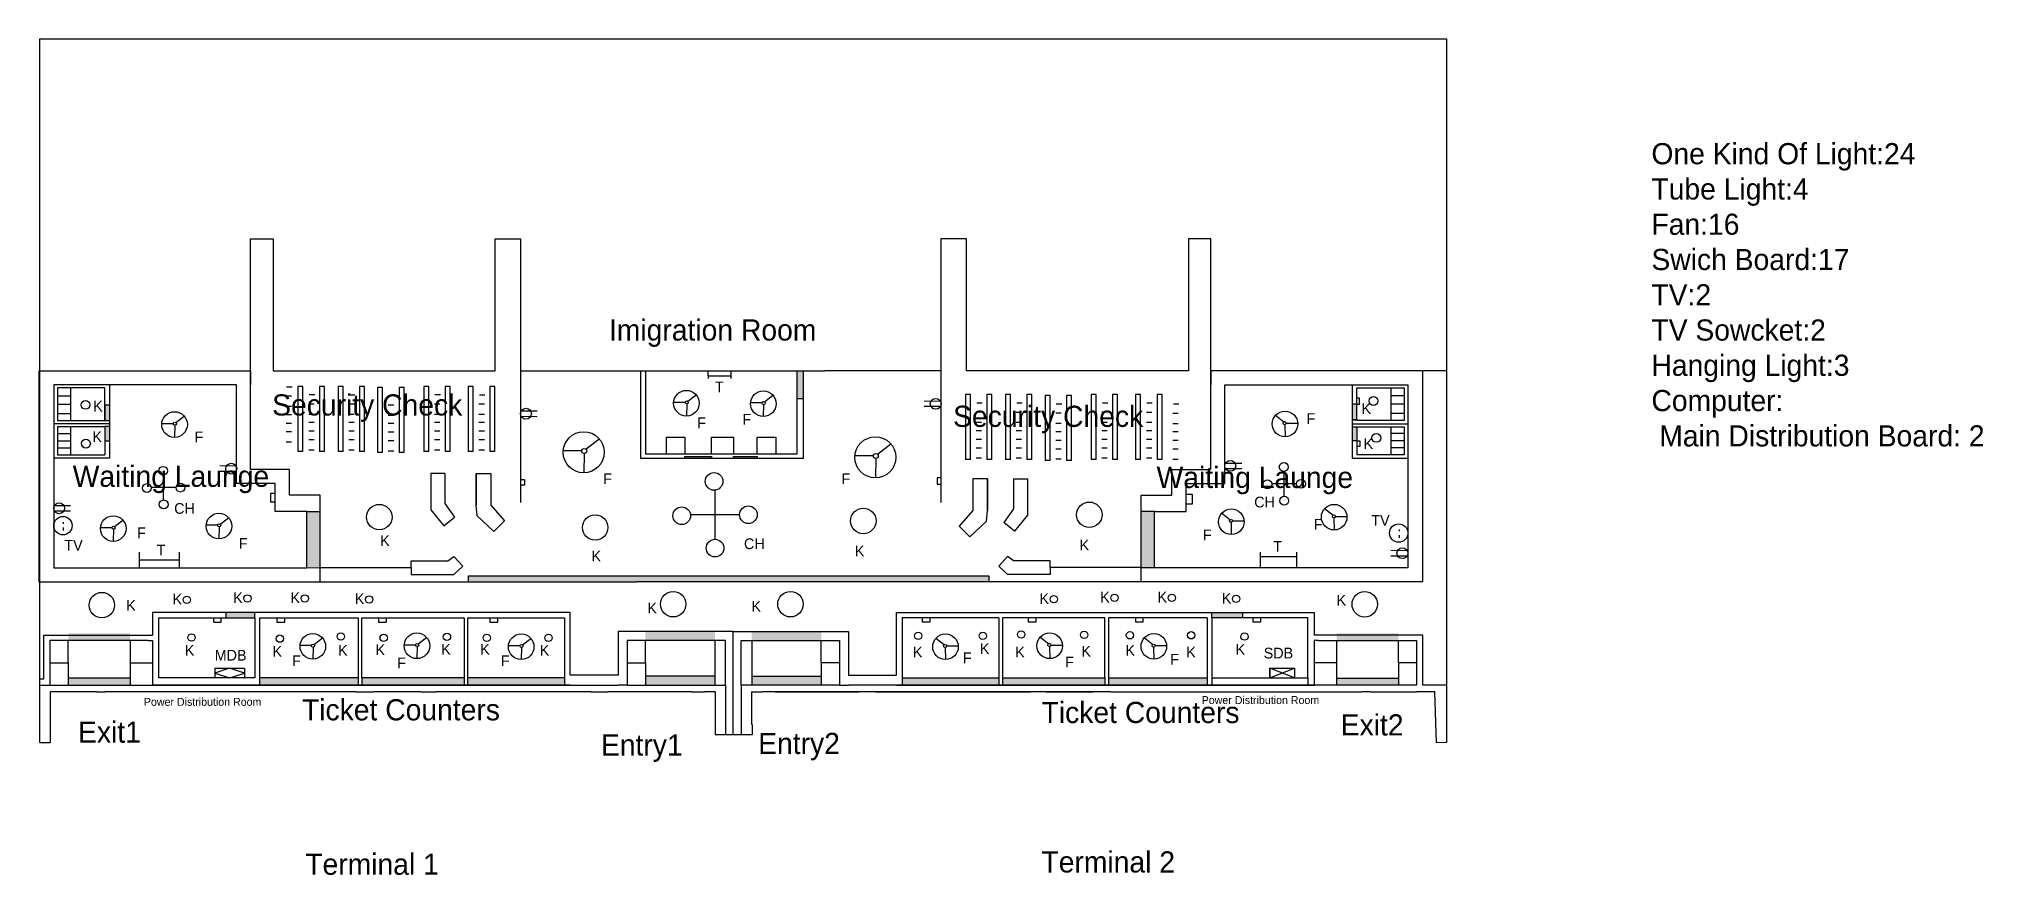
# Model space of a CAD drawing. Header units: inches. Extents: x -76 to 200, y -78 to 41.
import ezdxf

# ---------------------------------------------------------------- set-up
doc = ezdxf.new("R2010")
doc.units = ezdxf.units.IN
doc.header["$MEASUREMENT"] = 0

msp = doc.modelspace()

# ---------------------------------------------------------------- hatches: boundary and pattern name
h = msp.add_hatch(color=256)
h.set_gradient(color1=(183, 194, 61), one_color=1, tint=1)
h.paths.add_polyline_path([(19.33, -18.8), (19.33, -18.54), (15.53, -18.54), (15.53, -18.8)])
h.paths.add_polyline_path([(25.82, -18.8), (25.82, -18.55), (22.45, -18.55), (22.44, -18.8)])
h.paths.add_polyline_path([(31.52, -10.3), (32.38, -10.3), (32.38, -6.37), (31.52, -6.37)])
h = msp.add_hatch(color=256)
h.set_gradient(color1=(165, 186, 69), one_color=1, tint=1)
h.paths.add_polyline_path([(-66.95, -13.44), (-66.29, -13.44), (-66.29, -11.27), (-66.95, -11.27)])
h.paths.add_polyline_path([(-66.95, -16.32), (-66.29, -16.32), (-66.29, -16.13), (-66.29, -14.31), (-66.95, -14.31)])
h = msp.add_hatch(color=256)
h.set_gradient(color1=(165, 186, 69), one_color=1, tint=1)
h.paths.add_polyline_path([(110.41, -13.36), (111.06, -13.36), (111.06, -11.13), (110.41, -11.13)])
h.paths.add_polyline_path([(111.06, -14.33), (110.41, -14.33), (110.41, -16.13), (110.41, -16.32), (111.06, -16.32)])
h = msp.add_hatch(color=256)
h.set_gradient(color1=(165, 186, 69), one_color=1, tint=1)
h.paths.add_polyline_path([(-36.32, -26.37), (-38.21, -26.37), (-38.21, -34.37), (-36.32, -34.31)])
h = msp.add_hatch(color=256)
h.set_gradient(color1=(165, 186, 69), one_color=1, tint=1)
h.paths.add_polyline_path([(80.43, -34.37), (82.32, -34.37), (82.32, -26.37), (80.43, -26.37)])
h = msp.add_hatch(color=256)
h.set_gradient(color1=(165, 186, 69), one_color=1, tint=1)
h.paths.add_polyline_path([(-15.22, -35.5), (-15.22, -36.37), (8.68, -36.37), (35.43, -36.37), (58.76, -36.37), (58.76, -35.5)])
h = msp.add_hatch(color=256)
h.set_gradient(color1=(183, 194, 61), one_color=1, tint=1)
h.paths.add_polyline_path([(-49.74, -40.71), (-49.74, -41.48), (-45.6, -41.48), (-45.6, -40.71)])
h = msp.add_hatch(color=256)
h.set_gradient(color1=(183, 194, 61), one_color=1, tint=1)
h.paths.add_polyline_path([(94.81, -41.48), (94.81, -40.71), (90.45, -40.71), (90.45, -41.48)])
h = msp.add_hatch(color=256)
h.set_gradient(color1=(214, 223, 32), one_color=1, tint=1)
h.paths.add_polyline_path([(-72.15, -44.7), (-72.15, -43.98), (-72.15, -43.69), (-63.36, -43.69), (-63.36, -44.7)])
h = msp.add_hatch(color=256)
h.set_gradient(color1=(214, 223, 32), one_color=1, tint=1)
h.paths.add_polyline_path([(19.81, -43.4), (19.81, -44.7), (9.93, -44.7), (9.93, -43.98), (9.93, -43.4)])
h = msp.add_hatch(color=256)
h.set_gradient(color1=(214, 223, 32), one_color=1, tint=1)
h.paths.add_polyline_path([(25.04, -43.4), (25.04, -44.7), (34.92, -44.7), (34.92, -43.98), (34.92, -43.4)])
h = msp.add_hatch(color=256)
h.set_gradient(color1=(214, 223, 32), one_color=1, tint=1)
h.paths.add_polyline_path([(117, -44.7), (117, -43.98), (117, -43.69), (108.21, -43.69), (108.21, -44.7)])
h = msp.add_hatch(color=256)
h.set_gradient(color1=(214, 223, 32), one_color=1, tint=1)
h.paths.add_polyline_path([(9.93, -49.76), (9.93, -50.34), (9.93, -51.06), (19.81, -51.06), (19.81, -49.76)])
h = msp.add_hatch(color=256)
h.set_gradient(color1=(214, 223, 32), one_color=1, tint=1)
h.paths.add_polyline_path([(25.04, -49.76), (25.04, -51.06), (34.92, -51.06), (34.92, -50.34), (34.92, -49.76)])
h = msp.add_hatch(color=256)
h.set_gradient(color1=(214, 223, 32), one_color=1, tint=1)
h.paths.add_polyline_path([(-63.36, -51.06), (-63.36, -50.05), (-72.15, -50.05), (-72.15, -50.34), (-72.15, -51.06)])
h = msp.add_hatch(color=256)
h.set_gradient(color1=(214, 223, 32), one_color=1, tint=1)
h.paths.add_polyline_path([(-44.95, -50.01), (-44.95, -51.06), (-30.9, -51.06), (-30.9, -50.01)])
h = msp.add_hatch(color=256)
h.set_gradient(color1=(214, 223, 32), one_color=1, tint=1)
h.paths.add_polyline_path([(-30.41, -50.01), (-30.41, -51.06), (-15.86, -51.06), (-15.86, -50.01)])
h = msp.add_hatch(color=256)
h.set_gradient(color1=(214, 223, 32), one_color=1, tint=1)
h.paths.add_polyline_path([(-15.35, -50.01), (-15.35, -51.06), (-1.6, -51.06), (-1.6, -50.01)])
h = msp.add_hatch(color=256)
h.set_gradient(color1=(214, 223, 32), one_color=1, tint=1)
h.paths.add_polyline_path([(46.44, -50.01), (46.44, -51.06), (60.2, -51.06), (60.2, -50.01)])
h = msp.add_hatch(color=256)
h.set_gradient(color1=(214, 223, 32), one_color=1, tint=1)
h.paths.add_polyline_path([(60.71, -50.01), (60.71, -51.06), (75.26, -51.06), (75.26, -50.01)])
h = msp.add_hatch(color=256)
h.set_gradient(color1=(214, 223, 32), one_color=1, tint=1)
h.paths.add_polyline_path([(75.75, -50.01), (75.75, -51.06), (89.8, -51.06), (89.8, -50.01)])
h = msp.add_hatch(color=256)
h.set_gradient(color1=(214, 223, 32), one_color=1, tint=1)
h.paths.add_polyline_path([(117, -51.06), (117, -50.34), (117, -50.05), (108.21, -50.05), (108.21, -51.06)])

# ---------------------------------------------------------------- linework, layer by layer
for p, q in [((-76.19, 40.79), (123.81, 40.79)), ((-76.19, -59.21), (-76.19, 40.79)), ((123.81, 40.79), (123.81, -59.21)), ((-46.21, -2.95), (-46.21, 12.39)), ((-46.21, 12.39), (-43.01, 12.39)), ((-43.01, 12.39), (-43.01, -6.37)), ((-11.46, -6.37), (-11.46, 12.39)), ((-11.46, 12.39), (-7.83, 12.39)), ((-7.83, 12.39), (-7.83, -6.37)), ((55.57, 12.39), (51.95, 12.39)), ((51.95, 12.39), (51.95, -6.37)), ((55.57, -6.37), (55.57, 12.39)), ((90.32, 12.39), (87.13, 12.39)), ((87.13, 12.39), (87.13, -6.37)), ((90.32, -2.95), (90.32, 12.39)), ((-46.21, -20.41), (-46.21, -2.95)), ((90.32, -20.41), (90.32, -2.95)), ((-76.32, -6.37), (-46.21, -6.37)), ((-76.32, -6.37), (-76.32, -36.37)), ((-46.21, -6.37), (-46.21, -8.37)), ((-43.01, -6.37), (-11.46, -6.37)), ((-7.83, -6.37), (8.68, -6.37)), ((-7.83, -6.37), (-7.83, -25.08)), ((8.68, -6.37), (35.43, -6.37)), ((9.21, -6.37), (9.21, -18.8)), ((9.95, -6.37), (9.95, -18.18)), ((18.86, -6.37), (22.06, -6.37)), ((18.86, -7.07), (18.86, -6.37)), ((18.86, -6.37), (22.06, -6.37)), ((18.86, -7.07), (22.06, -7.07)), ((18.86, -7.07), (18.86, -7.07)), ((18.86, -7.07), (18.86, -7.45)), ((22.06, -7.07), (22.02, -7.07)), ((22.06, -6.37), (22.06, -7.07)), ((22.06, -7.07), (22.06, -7.17)), ((22.06, -7.17), (22.06, -7.45)), ((31.52, -18.18), (31.52, -6.37)), ((32.38, -18.8), (32.38, -6.37)), ((51.95, -6.37), (35.43, -6.37)), ((51.95, -6.37), (51.95, -25.08)), ((87.13, -6.37), (55.57, -6.37)), ((123.81, -6.37), (90.32, -6.37)), ((90.32, -6.37), (90.32, -8.37)), ((120.43, -6.37), (120.43, -36.37)), ((-48.21, -8.37), (-74.21, -8.37)), ((-74.21, -8.37), (-74.21, -34.37)), ((-66.95, -8.81), (-73.67, -8.81)), ((-73.67, -8.81), (-73.67, -13.44)), ((-73.67, -9.91), (-71.81, -9.91)), ((-71.81, -8.81), (-71.81, -13.44)), ((-66.95, -13.44), (-66.95, -8.81)), ((-66.29, -8.37), (-66.29, -16.13)), ((-48.21, -10.37), (-48.21, -8.37)), ((-48.21, -22.37), (-48.21, -10.37)), ((-40.39, -10), (-41.16, -10)), ((-40.32, -8.69), (-41.09, -8.69)), ((-37.1, -9.81), (-37.87, -9.81)), ((-31.4, -9.82), (-32.17, -9.82)), ((-25.78, -9.95), (-26.55, -9.95)), ((-19.23, -9.81), (-20, -9.81)), ((-12.9, -9.82), (-13.67, -9.82)), ((15.58, -10.87), (13.95, -10.87)), ((15.95, -10.71), (17.13, -9.79)), ((26.51, -10.94), (24.88, -10.94)), ((26.88, -10.78), (28.06, -9.86)), ((31.52, -10.3), (32.38, -10.3)), ((49.58, -10.64), (51.85, -10.67)), ((57.79, -10.97), (57.03, -10.97)), ((63.5, -10.97), (62.73, -10.97)), ((75.67, -10.97), (74.9, -10.97)), ((82, -10.97), (81.23, -10.97)), ((92.32, -8.37), (118.32, -8.37)), ((92.32, -10.37), (92.32, -8.37)), ((92.32, -22.37), (92.32, -10.37)), ((110.41, -8.37), (110.41, -16.13)), ((111.06, -8.81), (117.79, -8.81)), ((111.06, -13.44), (111.06, -8.81)), ((111.48, -10.24), (111.06, -10.24)), ((111.48, -11.13), (111.48, -10.24)), ((115.92, -8.81), (115.92, -13.44)), ((117.79, -9.91), (115.92, -9.91)), ((117.79, -8.81), (117.79, -13.44)), ((118.32, -8.37), (118.32, -34.37)), ((-73.67, -11.13), (-71.81, -11.13)), ((-73.67, -12.43), (-71.81, -12.43)), ((-73.67, -13.44), (-66.95, -13.44)), ((-66.29, -11.27), (-66.95, -11.27)), ((-66.95, -11.27), (-66.95, -13.44)), ((-66.95, -13.44), (-66.29, -13.44)), ((-66.29, -13.44), (-66.29, -14.31)), ((-56.84, -13.74), (-55.66, -12.81)), ((-40.39, -11.46), (-41.16, -11.46)), ((-40.39, -12.61), (-41.16, -12.61)), ((-37.18, -11.12), (-37.95, -11.12)), ((-37.18, -12.58), (-37.95, -12.58)), ((-37.18, -13.73), (-37.95, -13.73)), ((-31.48, -11.13), (-32.25, -11.13)), ((-31.48, -12.59), (-32.25, -12.59)), ((-31.48, -13.74), (-32.25, -13.74)), ((-25.86, -11.26), (-26.63, -11.26)), ((-25.86, -12.72), (-26.63, -12.72)), ((-19.3, -11.12), (-20.07, -11.12)), ((-19.3, -12.58), (-20.07, -12.58)), ((-19.3, -13.73), (-20.07, -13.73)), ((-12.97, -11.13), (-13.74, -11.13)), ((-12.97, -12.59), (-13.74, -12.59)), ((-12.97, -13.74), (-13.74, -13.74)), ((-7.72, -12.07), (-5.45, -12.07)), ((-5.45, -12.9), (-7.72, -12.87)), ((15.8, -11.08), (15.76, -12.8)), ((26.73, -11.16), (26.69, -12.87)), ((51.85, -11.47), (49.58, -11.47)), ((57.72, -12.27), (56.95, -12.27)), ((57.72, -13.73), (56.95, -13.73)), ((63.42, -12.28), (62.65, -12.28)), ((63.42, -13.74), (62.65, -13.74)), ((69.04, -12.41), (68.27, -12.41)), ((69.12, -11.11), (68.35, -11.11)), ((75.6, -12.27), (74.83, -12.27)), ((75.6, -13.73), (74.83, -13.73)), ((81.93, -12.28), (81.16, -12.28)), ((81.93, -13.74), (81.16, -13.74)), ((85.7, -12.44), (84.93, -12.44)), ((85.78, -11.13), (85.01, -11.13)), ((100.68, -13.66), (99.5, -12.74)), ((101.05, -13.81), (102.68, -13.81)), ((111.06, -11.13), (110.41, -11.13)), ((110.41, -11.13), (110.41, -13.36)), ((110.41, -13.36), (111.06, -13.36)), ((111.06, -13.36), (110.41, -13.36)), ((110.41, -13.36), (110.41, -14.33)), ((111.06, -11.13), (111.48, -11.13)), ((117.79, -13.44), (111.06, -13.44)), ((117.79, -11.13), (115.92, -11.13)), ((117.79, -12.43), (115.92, -12.43)), ((-66.29, -13.9), (-74.21, -13.9)), ((-66.95, -14.32), (-73.67, -14.32)), ((-73.67, -14.32), (-73.67, -18.33)), ((-73.67, -15.28), (-71.81, -15.28)), ((-73.67, -16.32), (-71.81, -16.32)), ((-71.81, -14.32), (-71.81, -18.33)), ((-66.29, -14.31), (-66.95, -14.31)), ((-66.95, -14.31), (-66.95, -16.32)), ((-66.95, -14.32), (-66.95, -18.33)), ((-66.95, -16.32), (-66.29, -16.32)), ((-66.29, -16.13), (-66.29, -18.77)), ((-57.21, -13.89), (-58.84, -13.89)), ((-56.99, -14.11), (-57.03, -15.83)), ((-40.39, -13.84), (-41.16, -13.84)), ((-40.39, -15.07), (-41.16, -15.07)), ((-40.39, -16.53), (-41.16, -16.53)), ((-37.18, -14.96), (-37.95, -14.96)), ((-37.18, -16.19), (-37.95, -16.19)), ((-31.48, -14.97), (-32.25, -14.97)), ((-31.48, -16.2), (-32.25, -16.2)), ((-25.86, -13.87), (-26.63, -13.87)), ((-25.86, -15.1), (-26.63, -15.1)), ((-25.86, -16.33), (-26.63, -16.33)), ((-19.3, -14.96), (-20.07, -14.96)), ((-19.3, -16.19), (-20.07, -16.19)), ((-12.97, -14.97), (-13.74, -14.97)), ((-12.97, -16.2), (-13.74, -16.2)), ((1.46, -17.51), (3.35, -16.03)), ((12.94, -18.18), (12.94, -15.82)), ((12.94, -15.82), (15.53, -15.82)), ((15.53, -15.82), (15.53, -18.18)), ((19.34, -18.18), (19.34, -15.82)), ((19.34, -15.82), (22.43, -15.82)), ((22.43, -15.82), (22.43, -18.18)), ((25.81, -18.18), (25.81, -15.82)), ((25.81, -15.82), (28.47, -15.82)), ((28.47, -15.82), (28.47, -18.18)), ((57.72, -14.89), (56.95, -14.89)), ((57.72, -16.12), (56.95, -16.12)), ((63.42, -14.89), (62.65, -14.89)), ((63.42, -16.12), (62.65, -16.12)), ((69.04, -13.88), (68.27, -13.88)), ((69.04, -15.03), (68.27, -15.03)), ((69.04, -16.26), (68.27, -16.26)), ((75.6, -14.89), (74.83, -14.89)), ((75.6, -16.12), (74.83, -16.12)), ((81.93, -14.89), (81.16, -14.89)), ((81.93, -16.12), (81.16, -16.12)), ((85.7, -13.9), (84.93, -13.9)), ((85.7, -15.05), (84.93, -15.05)), ((85.7, -16.28), (84.93, -16.28)), ((100.83, -14.03), (100.87, -15.75)), ((110.41, -13.9), (118.32, -13.9)), ((110.41, -14.33), (111.06, -14.33)), ((110.41, -16.13), (110.41, -18.77)), ((111.06, -16.32), (110.41, -16.32)), ((111.06, -14.32), (117.79, -14.32)), ((111.06, -14.32), (111.06, -18.33)), ((111.06, -14.33), (111.06, -16.32)), ((111.06, -16.32), (111.51, -16.32)), ((111.51, -16.32), (111.51, -17.13)), ((115.92, -14.32), (115.92, -18.33)), ((117.79, -15.28), (115.92, -15.28)), ((117.79, -16.32), (115.92, -16.32)), ((117.79, -14.32), (117.79, -18.33)), ((-66.29, -18.77), (-74.21, -18.77)), ((-73.67, -17.34), (-71.81, -17.34)), ((-73.67, -18.33), (-66.95, -18.33)), ((-37.18, -17.65), (-37.95, -17.65)), ((-31.48, -17.66), (-32.25, -17.66)), ((-25.86, -17.79), (-26.63, -17.79)), ((-19.3, -17.65), (-20.07, -17.65)), ((-12.97, -17.66), (-13.74, -17.66)), ((-7.83, -18.26), (-7.83, -18.26)), ((0.86, -17.77), (-1.76, -17.77)), ((1.22, -18.12), (1.15, -20.87)), ((9.21, -18.8), (32.04, -18.8)), ((9.95, -18.18), (31.52, -18.18)), ((15.53, -18.8), (15.53, -18.54)), ((15.53, -18.54), (19.33, -18.54)), ((19.33, -18.54), (19.33, -18.8)), ((22.44, -18.8), (22.45, -18.55)), ((22.45, -18.55), (25.82, -18.55)), ((25.82, -18.55), (25.82, -18.8)), ((32.04, -18.8), (32.38, -18.8)), ((42.33, -18.48), (39.71, -18.48)), ((42.68, -18.83), (42.62, -21.59)), ((42.93, -18.23), (44.82, -16.75)), ((57.72, -17.35), (56.95, -17.35)), ((57.72, -18.81), (56.95, -18.81)), ((63.42, -17.35), (62.65, -17.35)), ((63.42, -18.81), (62.65, -18.81)), ((69.04, -17.49), (68.27, -17.49)), ((69.04, -18.95), (68.27, -18.95)), ((75.6, -17.35), (74.83, -17.35)), ((75.6, -18.81), (74.83, -18.81)), ((81.93, -17.35), (81.16, -17.35)), ((81.93, -18.81), (81.16, -18.81)), ((85.7, -17.51), (84.93, -17.51)), ((85.7, -18.97), (84.93, -18.97)), ((110.41, -18.77), (118.32, -18.77)), ((111.51, -17.13), (111.06, -17.13)), ((117.79, -18.33), (111.06, -18.33)), ((117.79, -17.34), (115.92, -17.34)), ((-58.58, -24.73), (-58.58, -21.21)), ((-50.58, -19.85), (-48.31, -19.88)), ((-48.31, -20.68), (-50.58, -20.68)), ((-40.66, -20.41), (-46.21, -20.41)), ((-40.66, -24.03), (-40.66, -20.41)), ((-7.83, -19.69), (-7.83, -19.69)), ((-7.83, -21.81), (-7.83, -21.81)), ((-7.83, -21.81), (-7.25, -21.82)), ((-7.25, -21.82), (-7.25, -22.64)), ((51.95, -21.56), (51.41, -21.59)), ((51.41, -21.59), (51.41, -22.47)), ((84.78, -24.03), (84.78, -20.41)), ((84.78, -20.41), (90.32, -20.41)), ((92.44, -19.49), (94.71, -19.49)), ((94.71, -20.32), (92.44, -20.29)), ((100.76, -24.21), (100.76, -20.68)), ((-56.82, -22.97), (-60.34, -22.97)), ((-42.71, -22.37), (-48.21, -22.37)), ((-42.71, -23.81), (-43.39, -23.81)), ((-43.39, -23.81), (-43.39, -24.99)), ((-42.71, -26.37), (-42.71, -22.37)), ((-36.32, -24.03), (-40.66, -24.03)), ((-36.32, -36.37), (-36.32, -24.03)), ((-7.25, -22.64), (-7.83, -22.64)), ((19.83, -30.32), (19.83, -23.33)), ((51.41, -22.47), (51.95, -22.47)), ((80.43, -36.37), (80.43, -24.03)), ((80.43, -24.03), (84.78, -24.03)), ((86.82, -26.37), (86.82, -22.37)), ((86.82, -22.37), (92.32, -22.37)), ((86.82, -23.67), (86.82, -23.67)), ((86.82, -23.91), (86.82, -23.91)), ((86.82, -23.91), (87.65, -23.91)), ((87.65, -23.91), (87.65, -25.33)), ((102.52, -22.44), (99, -22.44)), ((-74.1, -25.51), (-71.82, -25.51)), ((-71.82, -26.34), (-74.1, -26.31)), ((-65.55, -28.51), (-64.37, -27.59)), ((-50.53, -28.17), (-49.35, -27.25)), ((-43.39, -24.99), (-42.71, -24.99)), ((-38.21, -26.37), (-42.71, -26.37)), ((-38.21, -34.37), (-38.21, -26.37)), ((-38.21, -26.37), (-36.32, -26.37)), ((23.33, -26.83), (16.33, -26.83)), ((82.32, -26.37), (80.43, -26.37)), ((82.32, -34.37), (82.32, -26.37)), ((82.32, -26.37), (86.82, -26.37)), ((87.65, -25.33), (86.82, -25.33)), ((93.04, -27.54), (91.86, -26.62)), ((107.67, -26.9), (106.49, -25.98)), ((107.82, -27.27), (107.86, -28.99)), ((108.04, -27.06), (109.67, -27.06)), ((-72.86, -27.89), (-72.86, -28.11)), ((-72.86, -28.66), (-72.86, -29.07)), ((-65.92, -28.67), (-67.55, -28.67)), ((-65.7, -28.89), (-65.74, -30.6)), ((-50.9, -28.33), (-52.53, -28.33)), ((-50.68, -28.55), (-50.72, -30.26)), ((93.19, -27.92), (93.23, -29.63)), ((93.41, -27.7), (95.04, -27.7)), ((117.08, -28.94), (117.08, -29.16)), ((117.08, -29.71), (117.08, -30.12)), ((-62.02, -34.37), (-62.02, -32.14)), ((-56.32, -34.37), (-56.32, -32.14)), ((-18.16, -33.36), (-17.31, -32.77)), ((-16.04, -34.14), (-17.31, -32.77)), ((60.16, -34.14), (61.43, -32.77)), ((62.28, -33.36), (61.43, -32.77)), ((97.39, -34.37), (97.39, -32.16)), ((97.39, -32.78), (102.54, -32.78)), ((102.54, -34.37), (102.54, -32.16)), ((115.94, -31.87), (118.21, -31.9)), ((118.21, -32.7), (115.94, -32.7)), ((-74.21, -34.37), (-38.21, -34.37)), ((-62.02, -33.25), (-56.32, -33.25)), ((-38.21, -34.37), (-36.32, -34.31)), ((-36.32, -34.31), (-23.38, -34.31)), ((-23.38, -34.31), (-23.38, -33.36)), ((-23.38, -33.36), (-18.16, -33.36)), ((-23.38, -34.31), (-23.38, -35.3)), ((-23.38, -35.3), (-17.31, -35.3)), ((-17.31, -35.3), (-16.04, -34.14)), ((-15.22, -36.37), (-15.22, -35.5)), ((-15.22, -35.5), (58.76, -35.5)), ((58.76, -35.5), (58.76, -36.37)), ((61.43, -35.3), (60.16, -34.14)), ((67.5, -35.3), (61.43, -35.3)), ((67.5, -33.36), (62.28, -33.36)), ((67.5, -34.31), (67.5, -33.36)), ((80.43, -34.31), (67.5, -34.31)), ((67.5, -34.31), (67.5, -35.3)), ((82.32, -34.37), (80.43, -34.37)), ((118.32, -34.37), (82.32, -34.37)), ((-76.32, -36.37), (8.68, -36.37)), ((-76.32, -36.37), (-36.32, -36.37)), ((-76.32, -36.37), (-36.32, -36.37)), ((35.43, -36.37), (8.68, -36.37)), ((120.43, -36.37), (35.43, -36.37)), ((120.43, -36.37), (80.43, -36.37)), ((120.43, -36.37), (80.43, -36.37)), ((-49.74, -40.71), (-49.74, -41.48)), ((-45.6, -41.48), (-45.6, -40.71)), ((49.27, -41.46), (49.27, -42.05)), ((50.4, -42.05), (50.4, -41.46)), ((64.35, -41.46), (64.35, -42.05)), ((65.48, -42.05), (65.48, -41.46)), ((79.59, -41.46), (79.59, -42.05)), ((80.72, -42.05), (80.72, -41.46)), ((90.45, -41.48), (90.45, -40.71)), ((90.45, -40.71), (94.81, -40.71)), ((94.81, -40.71), (94.81, -41.48)), ((-75.6, -50.13), (-75.6, -43.95)), ((-75.6, -43.95), (-60.17, -43.95)), ((-59.27, -50.01), (-59.27, -41.48)), ((-59.27, -41.48), (-45.6, -41.48)), ((-51.51, -41.48), (-51.51, -42.07)), ((-51.51, -42.07), (-50.38, -42.07)), ((-50.38, -42.07), (-50.38, -41.48)), ((-50.38, -41.48), (-50.38, -41.48)), ((-49.74, -41.48), (-45.6, -41.48)), ((-45.6, -41.48), (-45.6, -50.01)), ((-44.95, -41.48), (-30.9, -41.48)), ((-42.47, -41.49), (-42.47, -42.08)), ((-42.47, -42.08), (-41.34, -42.08)), ((-41.34, -42.08), (-41.34, -41.49)), ((-30.9, -41.48), (-30.9, -50.01)), ((-30.41, -41.48), (-15.86, -41.48)), ((-28.02, -41.5), (-28.02, -42.09)), ((-28.02, -42.09), (-26.89, -42.09)), ((-26.89, -42.09), (-26.89, -41.5)), ((-15.86, -41.48), (-15.86, -50.01)), ((-15.35, -41.48), (-1.6, -41.48)), ((-12.19, -41.48), (-12.19, -42.07)), ((-12.19, -42.07), (-11.06, -42.07)), ((-11.06, -42.07), (-11.06, -41.48)), ((-1.6, -41.48), (-1.6, -50.01)), ((22.42, -43.43), (6.03, -43.43)), ((6.03, -43.43), (6.03, -49.6)), ((22.42, -58.07), (22.42, -43.43)), ((22.42, -43.43), (38.82, -43.43)), ((22.42, -58.07), (22.42, -43.43)), ((38.82, -43.43), (38.82, -49.6)), ((60.2, -41.48), (46.44, -41.48)), ((46.44, -41.48), (46.44, -50.01)), ((49.27, -42.05), (50.4, -42.05)), ((75.26, -41.48), (60.71, -41.48)), ((60.71, -41.48), (60.71, -50.01)), ((64.35, -42.05), (65.48, -42.05)), ((89.8, -41.48), (75.75, -41.48)), ((75.75, -41.48), (75.75, -50.01)), ((79.59, -42.05), (80.72, -42.05)), ((104.12, -41.48), (90.45, -41.48)), ((90.45, -41.48), (90.45, -50.01)), ((96.31, -41.48), (96.31, -42.06)), ((96.31, -42.06), (97.44, -42.06)), ((97.44, -42.06), (97.44, -41.48)), ((104.12, -50.01), (104.12, -41.48)), ((120.45, -43.95), (105.02, -43.95)), ((120.45, -50.13), (120.45, -43.95)), ((-37.55, -45.42), (-39.18, -45.42)), ((-37.33, -45.64), (-37.37, -47.35)), ((-37.18, -45.26), (-36, -44.34)), ((-22.75, -45.34), (-24.38, -45.34)), ((-22.53, -45.55), (-22.57, -47.27)), ((-22.37, -45.18), (-21.2, -44.26)), ((-7.92, -45.47), (-9.55, -45.47)), ((-7.7, -45.69), (-7.74, -47.4)), ((-7.55, -45.31), (-6.37, -44.39)), ((52.4, -45.31), (51.22, -44.39)), ((52.55, -45.69), (52.59, -47.4)), ((52.77, -45.47), (54.4, -45.47)), ((67.22, -45.18), (66.04, -44.26)), ((67.37, -45.55), (67.41, -47.27)), ((67.59, -45.34), (69.22, -45.34)), ((82.03, -45.26), (80.85, -44.34)), ((82.18, -45.64), (82.22, -47.35)), ((82.4, -45.42), (84.03, -45.42)), ((-51.32, -48.63), (-47.1, -48.63)), ((-51.32, -48.63), (-51.32, -50.01)), ((-49.21, -48.63), (-51.32, -49.32)), ((-51.32, -49.32), (-49.16, -50.01)), ((-47.1, -49.32), (-49.21, -48.63)), ((-49.16, -50.01), (-47.1, -49.32)), ((-47.1, -48.63), (-47.1, -50.01)), ((6.03, -49.6), (-0.79, -49.6)), ((19.81, -49.76), (9.93, -49.76)), ((25.04, -49.76), (34.92, -49.76)), ((38.82, -49.6), (45.64, -49.6)), ((98.69, -50.01), (98.69, -48.65)), ((98.69, -48.65), (102.21, -48.65)), ((102.21, -50.01), (98.69, -48.65)), ((98.69, -48.65), (98.69, -50.01)), ((98.69, -50.01), (102.21, -48.65)), ((102.21, -48.65), (102.21, -50.01)), ((-76.19, -50.13), (-75.6, -50.13)), ((-68.14, -52.01), (-74.71, -52.01)), ((-74.71, -52.01), (-74.71, -59.21)), ((-63.36, -50.05), (-72.15, -50.05)), ((-68.14, -52.01), (-66.96, -52.01)), ((-31.23, -52.01), (-66.96, -52.01)), ((-45.6, -50.01), (-59.27, -50.01)), ((-30.9, -50.01), (-44.95, -50.01)), ((-44.95, -50.01), (-44.95, -51.06)), ((-31.23, -52.01), (-28.75, -52.01)), ((-30.9, -50.01), (-30.9, -51.06)), ((-15.86, -50.01), (-30.41, -50.01)), ((-30.41, -50.01), (-30.41, -51.06)), ((-22, -52.01), (-28.75, -52.01)), ((-22, -52.01), (-19.82, -52.01)), ((2.19, -52.01), (-19.82, -52.01)), ((-15.86, -50.01), (-15.86, -51.06)), ((-1.6, -50.01), (-15.35, -50.01)), ((-15.35, -50.01), (-15.35, -51.06)), ((-1.6, -50.01), (-1.6, -51.06)), ((2.19, -52.01), (4.59, -52.01)), ((16.47, -52.01), (4.59, -52.01)), ((7.35, -51.06), (6.03, -51.06)), ((16.47, -52.01), (18.32, -52.01)), ((19.84, -52.01), (18.32, -52.01)), ((19.84, -52.01), (19.84, -58.07)), ((25, -52.01), (26.53, -52.01)), ((25, -52.01), (25, -56.64)), ((76.08, -52.01), (26.53, -52.01)), ((28.38, -52.01), (40.26, -52.01)), ((37.5, -51.06), (38.82, -51.06)), ((42.66, -52.01), (64.66, -52.01)), ((46.44, -50.01), (60.2, -50.01)), ((46.44, -50.01), (46.44, -51.06)), ((60.2, -50.01), (60.2, -51.06)), ((60.71, -50.01), (75.26, -50.01)), ((60.71, -50.01), (60.71, -51.06)), ((66.84, -52.01), (73.6, -52.01)), ((75.26, -50.01), (75.26, -51.06)), ((75.75, -50.01), (89.8, -50.01)), ((75.75, -50.01), (75.75, -51.06)), ((76.08, -52.01), (111.8, -52.01)), ((89.8, -50.01), (89.8, -51.06)), ((90.45, -50.01), (104.12, -50.01)), ((90.45, -50.01), (90.45, -51.06)), ((104.12, -50.01), (104.12, -51.06)), ((108.21, -50.05), (117, -50.05)), ((112.99, -52.01), (111.8, -52.01)), ((112.99, -52.01), (119.56, -52.01)), ((122.16, -51.97), (119.56, -52.01)), ((120.45, -51.06), (120.45, -50.13)), ((123.81, -51.06), (120.45, -51.06)), ((122.41, -59.26), (122.16, -51.97)), ((25.17, -58.07), (25.17, -56.64)), ((-76.19, -59.21), (-74.71, -59.21)), ((19.84, -58.07), (22.42, -58.07)), ((22.42, -58.07), (23.55, -58.07)), ((23.55, -58.07), (25.17, -58.07)), ((123.81, -59.21), (122.41, -59.26))]:
    msp.add_line(p, q)
at = {"color": 3}
for p, q in [((-39.48, -8.6), (-39.48, -17.82)), ((-38.77, -8.6), (-39.48, -8.6)), ((-38.77, -17.82), (-38.77, -8.6)), ((-36.42, -8.6), (-36.42, -17.82)), ((-35.71, -8.6), (-36.42, -8.6)), ((-35.71, -17.82), (-35.71, -8.6)), ((-33.78, -8.6), (-33.78, -17.83)), ((-33.06, -8.6), (-33.78, -8.6)), ((-33.06, -17.83), (-33.06, -8.6)), ((-30.72, -8.6), (-30.72, -17.83)), ((-30.01, -8.6), (-30.72, -8.6)), ((-30.01, -17.83), (-30.01, -8.6)), ((-28.15, -8.74), (-28.15, -17.96)), ((-27.44, -8.74), (-28.15, -8.74)), ((-27.44, -17.96), (-27.44, -8.74)), ((-25.1, -8.74), (-25.1, -17.96)), ((-24.38, -8.74), (-25.1, -8.74)), ((-24.38, -17.96), (-24.38, -8.74)), ((-21.6, -8.6), (-21.6, -17.82)), ((-20.89, -8.6), (-21.6, -8.6)), ((-20.89, -17.82), (-20.89, -8.6)), ((-18.54, -8.6), (-18.54, -17.82)), ((-17.83, -8.6), (-18.54, -8.6)), ((-17.83, -17.82), (-17.83, -8.6)), ((-15.27, -8.6), (-15.27, -17.83)), ((-14.56, -8.6), (-15.27, -8.6)), ((-14.56, -17.83), (-14.56, -8.6)), ((-12.22, -8.6), (-12.22, -17.83)), ((-11.5, -8.6), (-12.22, -8.6)), ((-11.5, -17.83), (-11.5, -8.6)), ((55.42, -9.75), (55.42, -18.97)), ((56.13, -9.75), (55.42, -9.75)), ((56.13, -18.97), (56.13, -9.75)), ((58.48, -9.75), (58.48, -18.97)), ((59.19, -9.75), (58.48, -9.75)), ((59.19, -18.97), (59.19, -9.75)), ((61.12, -9.76), (61.12, -18.98)), ((61.84, -9.76), (61.12, -9.76)), ((61.84, -18.98), (61.84, -9.76)), ((64.18, -9.76), (64.18, -18.98)), ((64.89, -9.76), (64.18, -9.76)), ((64.89, -18.98), (64.89, -9.76)), ((66.75, -9.89), (66.75, -19.12)), ((67.46, -9.89), (66.75, -9.89)), ((67.46, -19.12), (67.46, -9.89)), ((69.8, -9.89), (69.8, -19.12)), ((70.52, -9.89), (69.8, -9.89)), ((70.52, -19.12), (70.52, -9.89)), ((73.3, -9.75), (73.3, -18.97)), ((74.01, -9.75), (73.3, -9.75)), ((74.01, -18.97), (74.01, -9.75)), ((76.36, -9.75), (76.36, -18.97)), ((77.07, -9.75), (76.36, -9.75)), ((77.07, -18.97), (77.07, -9.75)), ((79.63, -9.76), (79.63, -18.98)), ((80.34, -9.76), (79.63, -9.76)), ((80.34, -18.98), (80.34, -9.76)), ((82.68, -9.76), (82.68, -18.98)), ((83.4, -9.76), (82.68, -9.76)), ((83.4, -18.98), (83.4, -9.76)), ((-38.77, -17.82), (-39.48, -17.82)), ((-35.71, -17.82), (-36.42, -17.82)), ((-33.06, -17.83), (-33.78, -17.83)), ((-30.01, -17.83), (-30.72, -17.83)), ((-27.44, -17.96), (-28.15, -17.96)), ((-24.38, -17.96), (-25.1, -17.96)), ((-20.89, -17.82), (-21.6, -17.82)), ((-17.83, -17.82), (-18.54, -17.82)), ((-14.56, -17.83), (-15.27, -17.83)), ((-11.5, -17.83), (-12.22, -17.83)), ((56.13, -18.97), (55.42, -18.97)), ((59.19, -18.97), (58.48, -18.97)), ((61.84, -18.98), (61.12, -18.98)), ((64.89, -18.98), (64.18, -18.98)), ((67.46, -19.12), (66.75, -19.12)), ((70.52, -19.12), (69.8, -19.12)), ((74.01, -18.97), (73.3, -18.97)), ((77.07, -18.97), (76.36, -18.97)), ((80.34, -18.98), (79.63, -18.98)), ((83.4, -18.98), (82.68, -18.98)), ((-20.6, -20.98), (-20.6, -26.15)), ((-18.59, -20.98), (-20.6, -20.98)), ((-18.59, -20.98), (-18.59, -25.22)), ((-14.12, -20.98), (-14.12, -25.48)), ((-14.12, -25.48), (-14.12, -20.98)), ((-14.12, -20.98), (-12.04, -20.98)), ((-12.04, -20.98), (-12.04, -25.48)), ((58.57, -21.73), (56.49, -21.73)), ((56.49, -21.73), (56.49, -26.22)), ((58.57, -21.73), (58.57, -26.22)), ((58.57, -26.22), (58.57, -21.73)), ((62.27, -21.74), (62.27, -25.98)), ((62.27, -21.74), (64.27, -21.74)), ((64.27, -21.74), (64.27, -26.91)), ((64.27, -21.74), (64.27, -26.91)), ((-20.6, -26.15), (-18.75, -28.39)), ((-18.75, -28.39), (-17.2, -27.15)), ((-18.59, -25.22), (-17.2, -27.15)), ((-13.99, -27), (-14.12, -25.48)), ((-11.63, -29.22), (-13.99, -27)), ((-12.04, -25.48), (-10.1, -27.69)), ((56.49, -26.22), (54.55, -28.44)), ((58.43, -27.74), (58.57, -26.22)), ((62.27, -25.98), (60.88, -27.91)), ((64.27, -26.91), (62.42, -29.15)), ((-10.1, -27.69), (-11.63, -29.22)), ((54.55, -28.44), (56.07, -29.96)), ((56.07, -29.96), (58.43, -27.74)), ((62.42, -29.15), (60.88, -27.91))]:
    msp.add_line(p, q, dxfattribs=at)
at = {"color": 1}
for p, q in [((-60.17, -40.71), (-60.17, -43.95)), ((-0.79, -40.71), (-60.17, -40.71)), ((-0.79, -49.6), (-0.79, -40.71)), ((45.64, -49.6), (45.64, -40.71)), ((45.64, -40.71), (105.02, -40.71)), ((105.02, -40.71), (105.02, -43.95)), ((-44.95, -41.48), (-44.95, -50.01)), ((-30.41, -50.01), (-30.41, -41.48)), ((-15.35, -41.48), (-15.35, -50.01)), ((60.2, -41.48), (60.2, -50.01)), ((75.26, -50.01), (75.26, -41.48)), ((89.8, -41.48), (89.8, -50.01)), ((-74.74, -44.7), (-74.74, -51.06)), ((-74.54, -44.7), (-74.74, -44.7)), ((-60.78, -44.7), (-74.54, -44.7)), ((-72.15, -47.88), (-72.15, -44.7)), ((-63.36, -44.7), (-63.36, -51.06)), ((-60.78, -44.7), (-60.17, -44.7)), ((-60.17, -44.7), (-60.17, -51.06)), ((7.35, -44.7), (7.35, -51.06)), ((7.54, -44.7), (7.35, -44.7)), ((21.3, -44.7), (7.54, -44.7)), ((9.93, -47.88), (9.93, -44.7)), ((19.81, -44.7), (19.81, -51.06)), ((21.3, -51.06), (21.3, -44.7)), ((23.55, -51.06), (23.55, -44.7)), ((23.55, -44.7), (37.31, -44.7)), ((25.04, -44.7), (25.04, -51.06)), ((34.92, -47.88), (34.92, -44.7)), ((37.31, -44.7), (37.5, -44.7)), ((37.5, -44.7), (37.5, -51.06)), ((105.02, -44.7), (105.02, -51.06)), ((105.63, -44.7), (105.02, -44.7)), ((105.63, -44.7), (119.39, -44.7)), ((108.21, -44.7), (108.21, -51.06)), ((117, -47.88), (117, -44.7)), ((119.39, -44.7), (119.58, -44.7)), ((119.58, -44.7), (119.58, -51.06)), ((-74.74, -47.88), (-72.78, -47.88)), ((-72.78, -47.88), (-72.15, -47.88)), ((-72.15, -47.88), (-72.15, -50.34)), ((-63.36, -47.88), (-60.17, -47.88)), ((7.35, -47.88), (9.3, -47.88)), ((9.3, -47.88), (9.93, -47.88)), ((9.93, -47.88), (9.93, -50.34)), ((35.54, -47.88), (34.92, -47.88)), ((34.92, -47.88), (34.92, -50.34)), ((37.5, -47.88), (35.54, -47.88)), ((108.21, -47.88), (105.02, -47.88)), ((117.62, -47.88), (117, -47.88)), ((117, -47.88), (117, -50.34)), ((119.58, -47.88), (117.62, -47.88)), ((-76.19, -51.06), (6.03, -51.06)), ((-72.15, -50.34), (-72.15, -51.06)), ((-72.15, -51.06), (-72.15, -51.06)), ((-0.79, -51.06), (-60.17, -51.06)), ((7.35, -51.06), (21.3, -51.06)), ((9.93, -50.34), (9.93, -51.06)), ((9.93, -51.06), (9.93, -51.06)), ((21.3, -51.06), (21.3, -58.07)), ((37.5, -51.06), (23.55, -51.06)), ((23.55, -51.06), (23.55, -58.07)), ((34.92, -50.34), (34.92, -51.06)), ((34.92, -51.06), (34.92, -51.06)), ((119.58, -51.06), (38.82, -51.06)), ((45.64, -51.06), (105.02, -51.06)), ((117, -50.34), (117, -51.06)), ((117, -51.06), (117, -51.06))]:
    msp.add_line(p, q, dxfattribs=at)
msp.add_lwpolyline([(118.32, -23.36), (118.32, -23.36), (118.32, -23.36), (118.32, -23.36)], close=True)
for centre, radius in [((-69.69, -11.22), 0.628), ((15.76, -10.98), 1.82), ((15.8, -10.87), 0.219), ((26.69, -11.05), 1.82), ((26.73, -10.94), 0.219), ((51.2, -11.07), 0.768), ((113.45, -10.67), 0.628), ((-57.03, -14.01), 1.82), ((-56.99, -13.89), 0.219), ((-7.06, -12.47), 0.768), ((100.87, -13.93), 1.82), ((100.83, -13.81), 0.219), ((-69.63, -16.72), 0.628), ((1.15, -17.95), 2.92), ((42.62, -18.67), 2.92), ((113.85, -15.91), 0.628), ((1.22, -17.77), 0.352), ((42.68, -18.48), 0.352), ((93.09, -19.89), 0.768), ((-58.65, -20.58), 0.628), ((-48.96, -20.28), 0.768), ((19.69, -22.09), 1.25), ((98.37, -22.51), 0.628), ((100.69, -20.05), 0.628), ((103.15, -22.44), 0.628), ((-60.97, -23.04), 0.628), ((-58.58, -25.36), 0.628), ((-56.19, -22.97), 0.628), ((100.76, -24.83), 0.628), ((-73.44, -25.91), 0.768), ((-72.9, -28.38), 1.31), ((-65.74, -28.79), 1.82), ((-50.72, -28.44), 1.82), ((-27.91, -27.16), 1.81), ((2.78, -28.64), 1.81), ((15.09, -26.97), 1.25), ((24.57, -26.83), 1.25), ((40.91, -27.71), 1.81), ((73.04, -26.83), 1.81), ((93.23, -27.82), 1.82), ((93.19, -27.7), 0.219), ((107.86, -27.17), 1.82), ((107.82, -27.06), 0.219), ((-65.7, -28.67), 0.219), ((-50.68, -28.33), 0.219), ((19.83, -31.57), 1.25), ((117.04, -29.43), 1.31), ((117.56, -32.3), 0.768), ((-67.37, -39.67), 1.81), ((-55.28, -38.91), 0.523), ((-46.65, -38.72), 0.523), ((-38.51, -38.72), 0.523), ((-29.36, -38.86), 0.523), ((13.87, -39.54), 1.81), ((30.55, -39.54), 1.81), ((67.99, -38.83), 0.523), ((76.62, -38.63), 0.523), ((84.77, -38.63), 0.523), ((93.92, -38.77), 0.523), ((112.21, -39.55), 1.81), ((-54.62, -44.28), 0.523), ((-42.06, -44.43), 0.523), ((-37.37, -45.53), 1.82), ((-33.37, -44.12), 0.523), ((-27.29, -44.31), 0.523), ((-22.57, -45.45), 1.82), ((-18.29, -44.18), 0.523), ((-12.62, -44.31), 0.523), ((-7.74, -45.59), 1.82), ((-3.86, -44.31), 0.523), ((48.71, -44.03), 0.523), ((52.59, -45.59), 1.82), ((57.89, -44.03), 0.523), ((63.36, -43.84), 0.523), ((67.41, -45.45), 1.82), ((72.3, -43.9), 0.523), ((78.82, -43.96), 0.523), ((82.22, -45.53), 1.82), ((87.52, -43.96), 0.523), ((95.11, -44.14), 0.523), ((-37.33, -45.42), 0.219), ((-22.53, -45.34), 0.219), ((-7.7, -45.47), 0.219), ((52.55, -45.47), 0.219), ((67.37, -45.34), 0.219), ((82.18, -45.42), 0.219)]:
    msp.add_circle(centre, radius)

# ---------------------------------------------------------------- texts
at = {"attachment_point": 1}
for s, insert, char_height, width in [('One Kind Of Light:24\\PTube Light:4\\PFan:16\\PSwich Board:17\\PTV:2\\PTV Sowcket:2\\PHanging Light:3\\PComputer:\\P Main Distribution Board: 2\\P ', (152.97, 25.98), 3.0063, 416.1091), ('Imigration Room', (4.74, 0.93), 3.0063, 41.0365), ('T', (19.8, -7.91), 1.52, 84.7457), ('K', (-68.6, -10.64), 1.52, 84.7457), ('Security Check\\P', (-43.15, -9.72), 3.0063, 41.0365), ('K', (111.75, -10.98), 1.52, 84.7457), ('F', (17.29, -13.01), 1.52, 84.7457), ('F', (23.72, -12.49), 1.52, 84.7457), ('Security Check', (53.67, -11.34), 3.0063, 41.0365), ('F', (103.94, -12.41), 1.52, 84.7457), ('K', (-68.71, -14.99), 1.52, 84.7457), ('F', (-54.17, -15.02), 1.52, 84.7457), ('K', (112.05, -15.96), 1.52, 84.7457), ('Waiting Launge\\P', (-71.51, -19.86), 3.0063, 39.9843), ('F', (3.92, -20.96), 1.52, 84.7457), ('F', (37.82, -20.95), 1.52, 84.7457), ('Waiting Launge\\P', (82.61, -20.02), 3.0063, 39.9843), ('CH', (96.49, -24.26), 1.525, 84.7457), ('CH', (-57.08, -25.17), 1.525, 84.7457), ('F', (104.95, -27.43), 1.52, 84.7457), ('TV', (113.14, -26.87), 1.525, 84.7457), ('F', (-62.36, -28.64), 1.52, 84.7457), ('F', (-47.9, -30.15), 1.52, 84.7457), ('K', (-27.79, -29.76), 1.52, 84.7457), ('CH', (23.94, -30.19), 1.525, 84.7457), ('K', (71.67, -30.38), 1.52, 84.7457), ('F', (89.19, -28.94), 1.52, 84.7457), ('TV', (-72.69, -30.41), 1.525, 84.7457), ('T', (-59.59, -31.08), 1.52, 84.7457), ('K', (2.26, -31.94), 1.52, 84.7457), ('K', (39.71, -31.22), 1.52, 84.7457), ('T', (99.2, -30.56), 1.52, 84.7457), ('K', (-57.31, -38.06), 1.52, 84.7457), ('K', (-48.68, -37.87), 1.52, 84.7457), ('K', (-40.54, -37.87), 1.52, 84.7457), ('K', (-31.39, -38.01), 1.52, 84.7457), ('K', (65.96, -37.98), 1.52, 84.7457), ('K', (65.96, -37.98), 1.52, 84.7457), ('K', (74.59, -37.78), 1.52, 84.7457), ('K', (82.74, -37.78), 1.52, 84.7457), ('K', (91.89, -37.93), 1.52, 84.7457), ('K', (108.21, -38.21), 1.52, 84.7457), ('K', (-63.89, -38.96), 1.52, 84.7457), ('K', (10.2, -39.33), 1.52, 84.7457), ('K', (25, -39.08), 1.52, 84.7457), ('K', (-55.56, -45.34), 1.52, 84.7457), ('MDB', (-51.32, -46.03), 1.525, 84.7457), ('K', (-43.1, -45.49), 1.52, 84.7457), ('F', (-40.32, -46.82), 1.52, 84.7457), ('K', (-33.77, -45.34), 1.52, 84.7457), ('K', (-28.45, -45.26), 1.52, 84.7457), ('K', (-19.12, -45.18), 1.52, 84.7457), ('K', (-13.56, -45.18), 1.52, 84.7457), ('F', (-10.63, -46.82), 1.52, 84.7457), ('K', (-5.1, -45.34), 1.52, 84.7457), ('K', (47.97, -45.59), 1.52, 84.7457), ('F', (55.06, -46.4), 1.52, 84.7457), ('K', (57.49, -45.09), 1.52, 84.7457), ('K', (62.51, -45.59), 1.52, 84.7457), ('K', (71.91, -45.46), 1.52, 84.7457), ('K', (78.18, -45.34), 1.52, 84.7457), ('F', (84.55, -46.6), 1.52, 84.7457), ('K', (86.83, -45.59), 1.52, 84.7457), ('K', (93.85, -45.21), 1.52, 84.7457), ('SDB', (97.84, -45.72), 1.525, 84.7457), ('F', (-25.37, -47.12), 1.52, 84.7457), ('F', (69.6, -47.01), 1.52, 84.7457), ('Power Distribution Room\\P', (-61.39, -52.85), 1.1299, 24.518), ('Ticket Counters', (-38.91, -53.04), 3.0063, 41.0365), ('Ticket Counters', (66.25, -53.42), 3.0063, 41.0365), ('Power Distribution Room\\P', (89.02, -52.6), 1.1299, 24.518), ('Exit2', (108.79, -55.19), 3.006, 9.47), ('Exit1', (-70.75, -56.21), 3.006, 9.47), ('Entry1', (3.6, -58.04), 3.006, 14.731), ('Entry2', (25.96, -57.82), 3.006, 14.731), ('Terminal 2\\P', (66.24, -74.66), 3.006, 26.8315), ('Terminal 1', (-38.44, -74.98), 3.006, 25.7793)]:
    msp.add_mtext(s, dxfattribs=dict(at, insert=insert, char_height=char_height, width=width))

doc.saveas('drawing.dxf')
